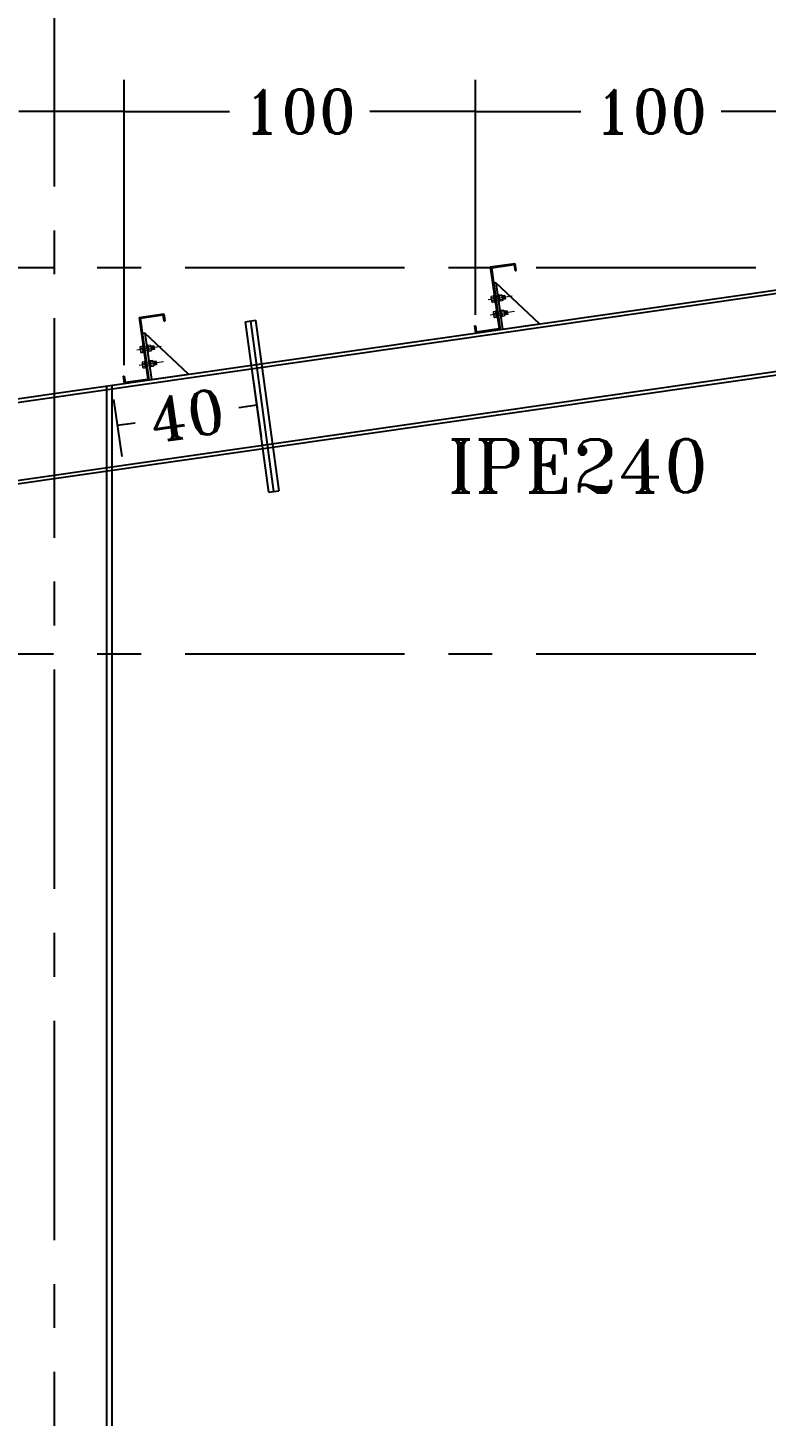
# Model space of a CAD drawing. Header units: inches. Extents: x 460503 to 460688, y 47570 to 48852.
# Drawn here: x 460533.19 to 460537.39, y 47831.29 to 47839.2 of the extents above; entities that cross this region are included whole.
import ezdxf

# ---------------------------------------------------------------- set-up
doc = ezdxf.new("R2010")
doc.units = ezdxf.units.IN
doc.header["$MEASUREMENT"] = 0
doc.linetypes.add('CENTER', pattern=[2, 1.25, -0.25, 0.25, -0.25])
doc.layers.add('2', color=2, linetype='Continuous', lineweight=9)
doc.layers.add('TEXT', color=250, linetype='Continuous', lineweight=30)
for name, color, linetype in [('3G', 3, 'Continuous'), ('AXE', 1, 'CENTER'), ('TIE', 2, 'Continuous')]:
    doc.layers.add(name, color=color, linetype=linetype)
doc.styles.add('ROMANT', font='romant')
doc.dimstyles.new('1-50', dxfattribs={"dimscale": 0, "dimtxt": 0.25, "dimasz": 0.18, "dimexe": 0.18, "dimexo": 0.0625, "dimgap": 0.09, "dimtad": 0, "dimdec": 0, "dimlfac": 50, "dimzin": 0, "dimdsep": 46, "dimtxsty": 'ROMANT', "dimblk": 'OBLIQUE', "dimcen": 0.09, "dimclrd": 1, "dimclre": 1, "dimclrt": 2, "dimadec": 0, "dimazin": 0, "dimtfac": 1, "dimtdec": 0, "dimtofl": 0, "dimtmove": 2, "dimatfit": 3, "dimldrblk": 'OBLIQUE', "dimfxl": 0.18, "dimtolj": 1, "dimtzin": 0, "dimarcsym": 0})

# ---------------------------------------------------------------- blocks, each defined once
blk = doc.blocks.new('TIE')
at = {"layer": 'TIE'}
for p, q in [((-3.48, 20), (4.44, 21.17)), ((-3.48, 20), (-0.54, 0.21)), ((-3.13, 19.74), (4.19, 20.83)), ((-3.13, 19.74), (-0.2, -0.04)), ((4.19, 20.83), (4.48, 18.85)), ((4.44, 21.17), (4.78, 18.9)), ((4.48, 18.85), (4.78, 18.9)), ((-1.61, 14.91), (-2.4, 14.8)), ((-1.61, 14.91), (-2.4, 14.8)), ((12.45, 1.85), (-1.61, 14.91)), ((-1.61, 14.91), (0.59, 0.09)), ((-8.45, 1.06), (-8.15, 1.1)), ((-8.45, 1.06), (-8.11, -1.22)), ((-8.15, 1.1), (-7.86, -0.87)), ((-7.86, -0.87), (-0.54, 0.21)), ((-0.2, -0.04), (12.45, 1.85)), ((-8.11, -1.22), (-0.2, -0.04))]:
    blk.add_line(p, q, dxfattribs=at)
blk = doc.blocks.new('*D606')
at = {"color": 1, "lineweight": -2, "transparency": 16777216}
for p, q in [((460535.7348, 47837.565), (460535.7348, 47838.902)), ((460537.7348, 47837.852), (460537.7348, 47838.902)), ((460535.7348, 47838.722), (460536.3353, 47838.722)), ((460537.7348, 47838.722), (460537.1344, 47838.722))]:
    blk.add_line(p, q, dxfattribs=at)
at = {"layer": 'Defpoints', "color": 0, "transparency": 16777216}
for p in [(460535.7348, 47838.722), (460537.7348, 47837.7895), (460535.7348, 47837.5025)]:
    blk.add_point(p, dxfattribs=at)
at = {"color": 2, "transparency": 16777216, "insert": (460536.7348, 47838.722), "char_height": 0.25, "attachment_point": 5, "style": 'ROMANT'}
blk.add_mtext('\\A1;100', dxfattribs=at)
blk = doc.blocks.new('_OBLIQUE')
blk = doc.blocks.new('*D607')
at = {"color": 1, "lineweight": -2, "transparency": 16777216}
for p, q in [((460533.7348, 47837.278), (460533.7348, 47838.902)), ((460535.7348, 47837.565), (460535.7348, 47838.902)), ((460533.7348, 47838.722), (460534.3353, 47838.722)), ((460535.7348, 47838.722), (460535.1344, 47838.722))]:
    blk.add_line(p, q, dxfattribs=at)
at = {"layer": 'Defpoints', "color": 0, "transparency": 16777216}
for p in [(460533.7348, 47838.722), (460535.7348, 47837.5025), (460533.7348, 47837.2155)]:
    blk.add_point(p, dxfattribs=at)
at = {"color": 2, "transparency": 16777216, "insert": (460534.7348, 47838.722), "char_height": 0.25, "attachment_point": 5, "style": 'ROMANT'}
blk.add_mtext('\\A1;100', dxfattribs=at)
blk = doc.blocks.new('*D608')
at = {"color": 1, "lineweight": -2, "transparency": 16777216}
for p, q in [((460531.7348, 47836.991), (460531.7348, 47838.902)), ((460533.7348, 47837.278), (460533.7348, 47838.902)), ((460531.7348, 47838.722), (460532.3353, 47838.722)), ((460533.7348, 47838.722), (460533.1344, 47838.722))]:
    blk.add_line(p, q, dxfattribs=at)
at = {"layer": 'Defpoints', "color": 0, "transparency": 16777216}
for p in [(460531.7348, 47838.722), (460533.7348, 47837.2155), (460531.7348, 47836.9285)]:
    blk.add_point(p, dxfattribs=at)
at = {"color": 2, "transparency": 16777216, "insert": (460532.7348, 47838.722), "char_height": 0.25, "attachment_point": 5, "style": 'ROMANT'}
blk.add_mtext('\\A1;100', dxfattribs=at)
blk = doc.blocks.new('*D636')
at = {"color": 1, "lineweight": -2, "transparency": 16777216}
for p, q in [((460534.4688, 47837.1963), (460534.5154, 47836.8716)), ((460533.6742, 47837.0823), (460533.7208, 47836.7575)), ((460534.4899, 47837.0497), (460534.3879, 47837.0351)), ((460533.6953, 47836.9357), (460533.7972, 47836.9504))]:
    blk.add_line(p, q, dxfattribs=at)
at = {"layer": 'Defpoints', "color": 0, "transparency": 16777216}
for p in [(460534.4599, 47837.2582, 0.0013), (460533.6653, 47837.1441, 0.0015), (460534.4899, 47837.0497)]:
    blk.add_point(p, dxfattribs=at)
at = {"color": 2, "transparency": 16777216, "insert": (460534.0926, 47836.9927), "char_height": 0.25, "attachment_point": 5, "rotation": 8.16673, "style": 'ROMANT'}
blk.add_mtext('\\A1;40', dxfattribs=at)

msp = doc.modelspace()

# ---------------------------------------------------------------- linework, layer by layer
at = {"layer": '2'}
for p, q in [((460535.94527534, 47837.67075989), (460535.80726589, 47837.65074592)), ((460535.82341807, 47837.66616406), (460535.82712998, 47837.64056803)), ((460535.82477017, 47837.66293157), (460535.82385062, 47837.663481)), ((460535.8250676, 47837.6608806), (460535.824342, 47837.6600926)), ((460535.82728326, 47837.64611294), (460535.82628261, 47837.64671081)), ((460535.8274356, 47837.64404092), (460535.82677399, 47837.64332242)), ((460535.82733122, 47837.67140468), (460535.83591288, 47837.67264918)), ((460535.827806, 47837.66232477), (460535.8372123, 47837.66368886)), ((460535.83031909, 47837.64550614), (460535.83965284, 47837.64685971)), ((460535.8323706, 47837.63665488), (460535.84095226, 47837.63789939)), ((460535.83591288, 47837.67264918), (460535.84095226, 47837.63789939)), ((460535.84089804, 47837.67534327), (460535.83738796, 47837.67483424)), ((460535.84290759, 47837.67384274), (460535.84799787, 47837.63874194)), ((460535.84649734, 47837.63673238), (460535.84298726, 47837.63622335)), ((460535.8632325, 47837.66961266), (460535.8439254, 47837.66682431)), ((460535.86628717, 47837.64854872), (460535.84698007, 47837.64576037)), ((460535.8622147, 47837.67663109), (460535.86730497, 47837.64153029)), ((460535.8672253, 47837.67914968), (460535.86371522, 47837.67864065)), ((460535.86923486, 47837.67764915), (460535.87432513, 47837.64254834)), ((460535.88242311, 47837.6793825), (460535.86926031, 47837.67747365)), ((460535.86926031, 47837.67747365), (460535.87429968, 47837.64272385)), ((460535.87282461, 47837.64053879), (460535.86931453, 47837.64002976)), ((460535.88320605, 47837.67227861), (460535.87028541, 47837.67040487)), ((460535.88605933, 47837.65209261), (460535.87321124, 47837.65022939)), ((460535.88746249, 47837.6446327), (460535.87429968, 47837.64272385)), ((460535.88242311, 47837.6793825), (460535.88652494, 47837.67581106)), ((460535.88594445, 47837.67372278), (460535.88667005, 47837.67451078)), ((460535.88624188, 47837.67167181), (460535.88716143, 47837.67112239)), ((460535.88652494, 47837.67581106), (460535.89038082, 47837.6492222)), ((460535.90342554, 47837.67544141), (460535.88692555, 47837.6730486)), ((460535.89038082, 47837.6492222), (460535.88746249, 47837.6446327)), ((460535.89863068, 47837.65323914), (460535.88756104, 47837.66866644)), ((460535.88879773, 47837.65353678), (460535.88958732, 47837.65439428)), ((460535.89368825, 47837.65252239), (460535.88894323, 47837.65913532)), ((460535.88924025, 47837.65150685), (460535.8900787, 47837.65100588)), ((460535.90357312, 47837.65395588), (460535.88959558, 47837.6734358)), ((460535.90648021, 47837.65437747), (460535.88998021, 47837.65198466)), ((460535.90591101, 47837.65830249), (460535.89453802, 47837.67415255)), ((460535.90452881, 47837.66783361), (460535.89948046, 47837.6748693)), ((460535.90342554, 47837.67544141), (460535.90648021, 47837.65437747)), ((460535.95766932, 47837.58344457), (460535.81965987, 47837.5634306)), ((460535.83607491, 47837.57888686), (460535.83978681, 47837.55329083)), ((460535.837427, 47837.57565438), (460535.83650746, 47837.5762038)), ((460535.83772443, 47837.5736034), (460535.83699884, 47837.5728154)), ((460535.83994009, 47837.55883574), (460535.83893945, 47837.55943361)), ((460535.84009243, 47837.55676372), (460535.83943083, 47837.55604522)), ((460535.83998806, 47837.58412748), (460535.84856972, 47837.58537199)), ((460535.84046284, 47837.57504757), (460535.84986913, 47837.57641166)), ((460535.84297593, 47837.55822894), (460535.85230968, 47837.55958251)), ((460535.84502743, 47837.54937768), (460535.85360909, 47837.55062219)), ((460535.84856972, 47837.58537199), (460535.85360909, 47837.55062219)), ((460535.85355488, 47837.58806607), (460535.85004479, 47837.58755704)), ((460535.85556443, 47837.58656554), (460535.86065471, 47837.55146474)), ((460535.85915418, 47837.54945518), (460535.8556441, 47837.54894615)), ((460535.87588934, 47837.58233546), (460535.85658223, 47837.57954711)), ((460535.878944, 47837.56127152), (460535.8596369, 47837.55848317)), ((460535.87487153, 47837.58935389), (460535.87996181, 47837.55425309)), ((460535.87988214, 47837.59187248), (460535.87637206, 47837.59136345)), ((460535.88189169, 47837.59037195), (460535.88698197, 47837.55527114)), ((460535.89507995, 47837.5921053), (460535.88191714, 47837.59019645)), ((460535.88191714, 47837.59019645), (460535.88695652, 47837.55544665)), ((460535.88548144, 47837.55326159), (460535.88197136, 47837.55275256)), ((460535.89586288, 47837.58500141), (460535.88294225, 47837.58312767)), ((460535.89871616, 47837.56481541), (460535.88586807, 47837.56295219)), ((460535.90011932, 47837.5573555), (460535.88695652, 47837.55544665)), ((460535.89507995, 47837.5921053), (460535.89918177, 47837.58853386)), ((460535.89860129, 47837.58644558), (460535.89932688, 47837.58723358)), ((460535.89889872, 47837.58439461), (460535.89981826, 47837.58384519)), ((460535.89918177, 47837.58853386), (460535.90303766, 47837.561945)), ((460535.91608238, 47837.58816421), (460535.89958238, 47837.5857714)), ((460535.90303766, 47837.561945), (460535.90011932, 47837.5573555)), ((460535.91128752, 47837.56596194), (460535.90021788, 47837.58138924)), ((460535.90145457, 47837.56625958), (460535.90224416, 47837.56711708)), ((460535.90634508, 47837.56524519), (460535.90160007, 47837.57185812)), ((460535.90189709, 47837.56422965), (460535.90273554, 47837.56372868)), ((460535.91622996, 47837.56667869), (460535.90225242, 47837.5861586)), ((460535.91913704, 47837.56710027), (460535.90263705, 47837.56470746)), ((460535.91856784, 47837.57102529), (460535.90719486, 47837.58687535)), ((460535.91718565, 47837.58055641), (460535.91213729, 47837.5875921)), ((460535.91608238, 47837.58816421), (460535.91913704, 47837.56710027)), ((460533.94527534, 47837.38374097), (460533.80726589, 47837.363727)), ((460533.82733122, 47837.38438577), (460533.83591288, 47837.38563027)), ((460533.83591288, 47837.38563027), (460533.84095226, 47837.35088047)), ((460533.84089804, 47837.38832435), (460533.83738796, 47837.38781533)), ((460533.84290759, 47837.38682383), (460533.84799787, 47837.35172302)), ((460533.8632325, 47837.38259374), (460533.8439254, 47837.37980539)), ((460533.8622147, 47837.38961218), (460533.86730497, 47837.35451137)), ((460533.8672253, 47837.39213076), (460533.86371522, 47837.39162173)), ((460533.86923486, 47837.39063023), (460533.87432513, 47837.35552943)), ((460533.88242311, 47837.39236358), (460533.86926031, 47837.39045473)), ((460533.86926031, 47837.39045473), (460533.87429968, 47837.35570493)), ((460533.88320605, 47837.38525969), (460533.87028541, 47837.38338596)), ((460533.88242311, 47837.39236358), (460533.88652494, 47837.38879214)), ((460533.88594445, 47837.38670387), (460533.88667005, 47837.38749187)), ((460533.88624188, 47837.38465289), (460533.88716143, 47837.38410347)), ((460533.88652494, 47837.38879214), (460533.89038082, 47837.36220328)), ((460533.90342554, 47837.38842249), (460533.88692555, 47837.38602968)), ((460533.89863068, 47837.36622022), (460533.88756104, 47837.38164753)), ((460533.90357312, 47837.36693697), (460533.88959558, 47837.38641689)), ((460533.90591101, 47837.37128357), (460533.89453802, 47837.38713363)), ((460533.90452881, 47837.38081469), (460533.89948046, 47837.38785038)), ((460533.90342554, 47837.38842249), (460533.90648021, 47837.36735855)), ((460533.82341807, 47837.37914515), (460533.82712998, 47837.35354912)), ((460533.82477017, 47837.37591266), (460533.82385062, 47837.37646208)), ((460533.8250676, 47837.37386168), (460533.824342, 47837.37307368)), ((460533.82728326, 47837.35909402), (460533.82628261, 47837.3596919)), ((460533.8274356, 47837.357022), (460533.82677399, 47837.3563035)), ((460533.827806, 47837.37530586), (460533.8372123, 47837.37666995)), ((460533.83031909, 47837.35848722), (460533.83965284, 47837.35984079)), ((460533.8323706, 47837.34963597), (460533.84095226, 47837.35088047)), ((460533.84649734, 47837.34971347), (460533.84298726, 47837.34920444)), ((460533.86628717, 47837.3615298), (460533.84698007, 47837.35874145)), ((460533.85355488, 47837.30104715), (460533.85004479, 47837.30053813)), ((460533.87282461, 47837.35351987), (460533.86931453, 47837.35301084)), ((460533.88605933, 47837.36507369), (460533.87321124, 47837.36321048)), ((460533.88746249, 47837.35761378), (460533.87429968, 47837.35570493)), ((460533.87487153, 47837.30233498), (460533.87996181, 47837.26723417)), ((460533.87988214, 47837.30485356), (460533.87637206, 47837.30434453)), ((460533.88189169, 47837.30335303), (460533.88698197, 47837.26825223)), ((460533.89507995, 47837.30508638), (460533.88191714, 47837.30317753)), ((460533.88191714, 47837.30317753), (460533.88695652, 47837.26842773)), ((460533.89038082, 47837.36220328), (460533.88746249, 47837.35761378)), ((460533.88879773, 47837.36651786), (460533.88958732, 47837.36737536)), ((460533.89368825, 47837.36550347), (460533.88894323, 47837.3721164)), ((460533.88924025, 47837.36448793), (460533.8900787, 47837.36398696)), ((460533.90648021, 47837.36735855), (460533.88998021, 47837.36496574)), ((460533.89507995, 47837.30508638), (460533.89918177, 47837.30151494)), ((460533.89918177, 47837.30151494), (460533.90303766, 47837.27492608)), ((460533.91608238, 47837.30114529), (460533.89958238, 47837.29875248)), ((460533.91608238, 47837.30114529), (460533.91913704, 47837.28008135)), ((460533.95766932, 47837.29642565), (460533.81965987, 47837.27641169)), ((460533.83607491, 47837.29186795), (460533.83978681, 47837.26627192)), ((460533.837427, 47837.28863546), (460533.83650746, 47837.28918488)), ((460533.83772443, 47837.28658448), (460533.83699884, 47837.28579648)), ((460533.83994009, 47837.27181682), (460533.83893945, 47837.2724147)), ((460533.84009243, 47837.2697448), (460533.83943083, 47837.2690263)), ((460533.83998806, 47837.29710857), (460533.84856972, 47837.29835307)), ((460533.84046284, 47837.28802866), (460533.84986913, 47837.28939275)), ((460533.84297593, 47837.27121002), (460533.85230968, 47837.27256359)), ((460533.84502743, 47837.26235877), (460533.85360909, 47837.26360327)), ((460533.84856972, 47837.29835307), (460533.85360909, 47837.26360327)), ((460533.85556443, 47837.29954663), (460533.86065471, 47837.26444582)), ((460533.85915418, 47837.26243627), (460533.8556441, 47837.26192724)), ((460533.87588934, 47837.29531654), (460533.85658223, 47837.29252819)), ((460533.878944, 47837.2742526), (460533.8596369, 47837.27146425)), ((460533.88548144, 47837.26624267), (460533.88197136, 47837.26573364)), ((460533.89586288, 47837.29798249), (460533.88294225, 47837.29610876)), ((460533.89871616, 47837.27779649), (460533.88586807, 47837.27593328)), ((460533.90011932, 47837.27033658), (460533.88695652, 47837.26842773)), ((460533.89860129, 47837.29942667), (460533.89932688, 47837.30021467)), ((460533.89889872, 47837.29737569), (460533.89981826, 47837.29682627)), ((460533.90303766, 47837.27492608), (460533.90011932, 47837.27033658)), ((460533.91128752, 47837.27894302), (460533.90021788, 47837.29437033)), ((460533.90145457, 47837.27924066), (460533.90224416, 47837.28009816)), ((460533.90634508, 47837.27822628), (460533.90160007, 47837.28483921)), ((460533.90189709, 47837.27721073), (460533.90273554, 47837.27670976)), ((460533.91622996, 47837.27965977), (460533.90225242, 47837.29913969)), ((460533.91913704, 47837.28008135), (460533.90263705, 47837.27768854)), ((460533.91856784, 47837.28400637), (460533.90719486, 47837.29985643)), ((460533.91718565, 47837.29353749), (460533.91213729, 47837.30057318))]:
    msp.add_line(p, q, dxfattribs=at)
for centre, radius, start, end in [((460535.82799496, 47837.6668278), 0.00462476, 98.25144292, 188.25144292), ((460535.82714227, 47837.66690166), 0.00462476, 239.141982891, 278.25144292), ((460535.82846973, 47837.65774789), 0.00462476, 98.25144292, 137.36090295), ((460535.83170686, 47837.64123177), 0.00462476, 188.25144292, 278.25144292), ((460535.82965535, 47837.65008302), 0.00462476, 239.141982891, 278.25144292), ((460535.83083773, 47837.64090821), 0.00462476, 98.25144292, 137.36090295), ((460535.83764247, 47837.6730792), 0.0017734, 98.25144292, 188.25144292), ((460535.84115255, 47837.67358823), 0.0017734, 8.25144292, 98.25144292), ((460535.84273275, 47837.6379784), 0.0017734, 188.25144292, 278.25144292), ((460535.84624283, 47837.63848742), 0.0017734, 278.25144292, 8.25144292), ((460535.86396974, 47837.67688561), 0.0017734, 98.25144292, 188.25144292), ((460535.86747982, 47837.67739464), 0.0017734, 8.25144292, 98.25144292), ((460535.86906001, 47837.6417848), 0.0017734, 188.25144292, 278.25144292), ((460535.87257009, 47837.64229383), 0.0017734, 278.25144292, 8.25144292), ((460535.88254231, 47837.6768555), 0.00462476, 278.25144292, 317.36090295), ((460535.88386978, 47837.66770172), 0.00462476, 59.141982891, 98.25144292), ((460535.88539559, 47837.65666949), 0.00462476, 278.25144292, 317.36090295), ((460535.88686815, 47837.64753676), 0.00462476, 59.141982891, 98.25144292), ((460535.84065179, 47837.5795506), 0.00462476, 98.25144292, 188.25144292), ((460535.8397991, 47837.57962446), 0.00462476, 239.141982891, 278.25144292), ((460535.84112657, 47837.57047069), 0.00462476, 98.25144292, 137.36090295), ((460535.8443637, 47837.55395457), 0.00462476, 188.25144292, 278.25144292), ((460535.84231219, 47837.56280582), 0.00462476, 239.141982891, 278.25144292), ((460535.84349457, 47837.55363101), 0.00462476, 98.25144292, 137.36090295), ((460535.85029931, 47837.585802), 0.0017734, 98.25144292, 188.25144292), ((460535.85380939, 47837.58631103), 0.0017734, 8.25144292, 98.25144292), ((460535.85538959, 47837.5507012), 0.0017734, 188.25144292, 278.25144292), ((460535.85889967, 47837.55121022), 0.0017734, 278.25144292, 8.25144292), ((460535.87662657, 47837.58960841), 0.0017734, 98.25144292, 188.25144292), ((460535.88013665, 47837.59011744), 0.0017734, 8.25144292, 98.25144292), ((460535.88171685, 47837.5545076), 0.0017734, 188.25144292, 278.25144292), ((460535.88522693, 47837.55501663), 0.0017734, 278.25144292, 8.25144292), ((460535.89519915, 47837.5895783), 0.00462476, 278.25144292, 317.36090295), ((460535.89652662, 47837.58042452), 0.00462476, 59.141982891, 98.25144292), ((460535.89805243, 47837.56939229), 0.00462476, 278.25144292, 317.36090295), ((460535.89952499, 47837.56025956), 0.00462476, 59.141982891, 98.25144292), ((460533.82799496, 47837.37980888), 0.00462476, 98.25144292, 188.25144292), ((460533.83764247, 47837.38606029), 0.0017734, 98.25144292, 188.25144292), ((460533.84115255, 47837.38656931), 0.0017734, 8.25144292, 98.25144292), ((460533.86396974, 47837.38986669), 0.0017734, 98.25144292, 188.25144292), ((460533.86747982, 47837.39037572), 0.0017734, 8.25144292, 98.25144292), ((460533.88254231, 47837.38983658), 0.00462476, 278.25144292, 317.36090295), ((460533.88386978, 47837.38068281), 0.00462476, 59.141982891, 98.25144292), ((460533.82714227, 47837.37988274), 0.00462476, 239.141982891, 278.25144292), ((460533.82846973, 47837.37072897), 0.00462476, 98.25144292, 137.36090295), ((460533.83170686, 47837.35421285), 0.00462476, 188.25144292, 278.25144292), ((460533.82965535, 47837.3630641), 0.00462476, 239.141982891, 278.25144292), ((460533.83083773, 47837.35388929), 0.00462476, 98.25144292, 137.36090295), ((460533.84273275, 47837.35095948), 0.0017734, 188.25144292, 278.25144292), ((460533.84624283, 47837.35146851), 0.0017734, 278.25144292, 8.25144292), ((460533.85380939, 47837.29929211), 0.0017734, 8.25144292, 98.25144292), ((460533.86906001, 47837.35476588), 0.0017734, 188.25144292, 278.25144292), ((460533.87257009, 47837.35527491), 0.0017734, 278.25144292, 8.25144292), ((460533.87662657, 47837.30258949), 0.0017734, 98.25144292, 188.25144292), ((460533.88013665, 47837.30309852), 0.0017734, 8.25144292, 98.25144292), ((460533.88539559, 47837.36965058), 0.00462476, 278.25144292, 317.36090295), ((460533.88686815, 47837.36051785), 0.00462476, 59.141982891, 98.25144292), ((460533.84065179, 47837.29253168), 0.00462476, 98.25144292, 188.25144292), ((460533.8397991, 47837.29260554), 0.00462476, 239.141982891, 278.25144292), ((460533.84112657, 47837.28345177), 0.00462476, 98.25144292, 137.36090295), ((460533.8443637, 47837.26693565), 0.00462476, 188.25144292, 278.25144292), ((460533.84231219, 47837.2757869), 0.00462476, 239.141982891, 278.25144292), ((460533.84349457, 47837.26661209), 0.00462476, 98.25144292, 137.36090295), ((460533.85029931, 47837.29878309), 0.0017734, 98.25144292, 188.25144292), ((460533.85538959, 47837.26368228), 0.0017734, 188.25144292, 278.25144292), ((460533.85889967, 47837.26419131), 0.0017734, 278.25144292, 8.25144292), ((460533.88171685, 47837.26748868), 0.0017734, 188.25144292, 278.25144292), ((460533.88522693, 47837.26799771), 0.0017734, 278.25144292, 8.25144292), ((460533.89519915, 47837.30255938), 0.00462476, 278.25144292, 317.36090295), ((460533.89652662, 47837.29340561), 0.00462476, 59.141982891, 98.25144292), ((460533.89805243, 47837.28237338), 0.00462476, 278.25144292, 317.36090295), ((460533.89952499, 47837.27324065), 0.00462476, 59.141982891, 98.25144292)]:
    msp.add_arc(centre, radius, start, end, dxfattribs=at)
at = {"layer": '3G'}
for p, q in [((460521.73534581, 47835.45225552, 0.00541421), (460538.33534581, 47837.83451253)), ((460523.66534581, 47835.70902388, 0.00478565), (460538.33534581, 47837.81430763, 0.00000093)), ((460534.42344801, 47837.52543254, 0.18237979), (460534.48289641, 47837.53354968, 0.18237979)), ((460534.42344801, 47837.52543254, 0.24987962), (460534.55602799, 47836.55444204, 0.00488024)), ((460534.45317221, 47837.52949111, 0.24987962), (460534.58575219, 47836.55850061, 0.00488024)), ((460534.48289641, 47837.53354968, 0.24987962), (460534.61547639, 47836.56255918, 0.00488024)), ((460523.66534581, 47835.26451608, 0.00480604), (460538.33534581, 47837.36979983, 0.00002131)), ((460523.66534581, 47835.24431118, 0.00480696), (460538.33534581, 47837.34959493, 0.00002224)), ((460533.63534581, 47821.13451253, 0.00499999), (460533.63534581, 47837.16001808, 0.00499999)), ((460533.66534581, 47821.13451253, 0.00499999), (460533.66534581, 47837.16432336, 0.00499999)), ((460534.55602799, 47836.55444204, 0.18237979), (460534.61547639, 47836.56255918, 0.18237979))]:
    msp.add_line(p, q, dxfattribs=at)
at = {"layer": 'AXE'}
for p, q in [((460533.33534581, 47845.54539368, 0.00499999), (460533.33534581, 47803.2471993, 0.00499999)), ((460512.08129343, 47837.83451253), (460557.02213039, 47837.83451253)), ((460512.08129343, 47835.63451253), (460557.02213039, 47835.63451253))]:
    msp.add_line(p, q, dxfattribs=at)

# ---------------------------------------------------------------- block references
at = {"layer": '2', "xscale": 0.01773399014778325, "yscale": 0.01773399014778325, "zscale": 0.01773399014778325, "rotation": 359.6857205502883}
for p in [(460535.87927453, 47837.48215244), (460533.87927453, 47837.19513352)]:
    msp.add_blockref('TIE', p, dxfattribs=at)

# ---------------------------------------------------------------- texts
at = {"layer": 'TEXT', "color": 2, "style": 'ROMANT'}
msp.add_text('IPE240', height=0.302224371, rotation=0.081705483, dxfattribs=at).set_placement((460535.57452539, 47836.55198702, -0.00000077))

# ---------------------------------------------------------------- dimensions: what is measured, and where the dimension line sits
for base, p1, p2, picture, middle in [((460531.73484197, 47838.72199056), (460533.73484196, 47837.21549962), (460531.73484197, 47836.92848071), '*D608', (460532.73484196, 47838.72199056)), ((460533.73484196, 47838.72199056), (460535.73484196, 47837.50251854), (460533.73484196, 47837.21549962), '*D607', (460534.73484196, 47838.72199056)), ((460535.73484196, 47838.72199056), (460537.73484196, 47837.78953746), (460535.73484196, 47837.50251854), '*D606', (460536.73484196, 47838.72199056))]:
    dim = msp.add_linear_dim(base=base, p1=p1, p2=p2, dimstyle='1-50', override={"dimscale": 1})
    dim.commit()
    dim.dimension.update_dxf_attribs({"geometry": picture, "text_midpoint": middle})
dim = msp.add_aligned_dim(p1=(460533.66534581, 47837.14411846, 0.00152408), p2=(460534.45994294, 47837.25815067, 0.00126492), distance=-0.21053833, dimstyle='1-50', override={"dimscale": 1})
dim.commit()
dim.dimension.update_dxf_attribs({"geometry": '*D636', "text_midpoint": (460534.09255221, 47836.99273133)})

doc.saveas('drawing.dxf')
